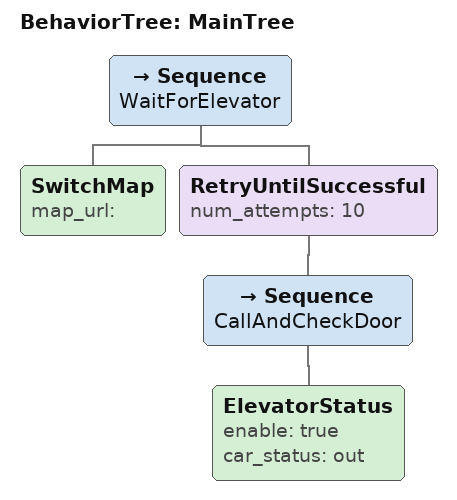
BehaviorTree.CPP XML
<root main_tree_to_execute="MainTree">
  <BehaviorTree ID="MainTree">
    <Sequence name="WaitForElevator">
      <!-- 使用默认参数 -->
      <!--VirtualElevatorJudge topic_name="/is_elevator_open"/-->
      <!--StopPlayback service_name="/web_voice_player_action_server/stop_playback"/-->
      <SwitchMap map_url=""/>
      <!--SetUseWheelOdom use_wheel_odom="true"/-->
      <RetryUntilSuccessful num_attempts="10">
        <Sequence name="CallAndCheckDoor">
          <!-- 2.2 发送开门指令 -->

          <!-- 2.3 视觉检测电梯门是否打开 (门未开则返回FAILURE，触发重试) -->
          <ElevatorStatus
            enable="true"
            car_status="out"/>

        </Sequence>
      </RetryUntilSuccessful>

      <!--WebVoicePlayer
  	    text="我要出电梯啦，请大家注意避让！"
  	    loop_count="50"
  	    loop_interval="2.0"/-->
    </Sequence>
  </BehaviorTree>
</root>
